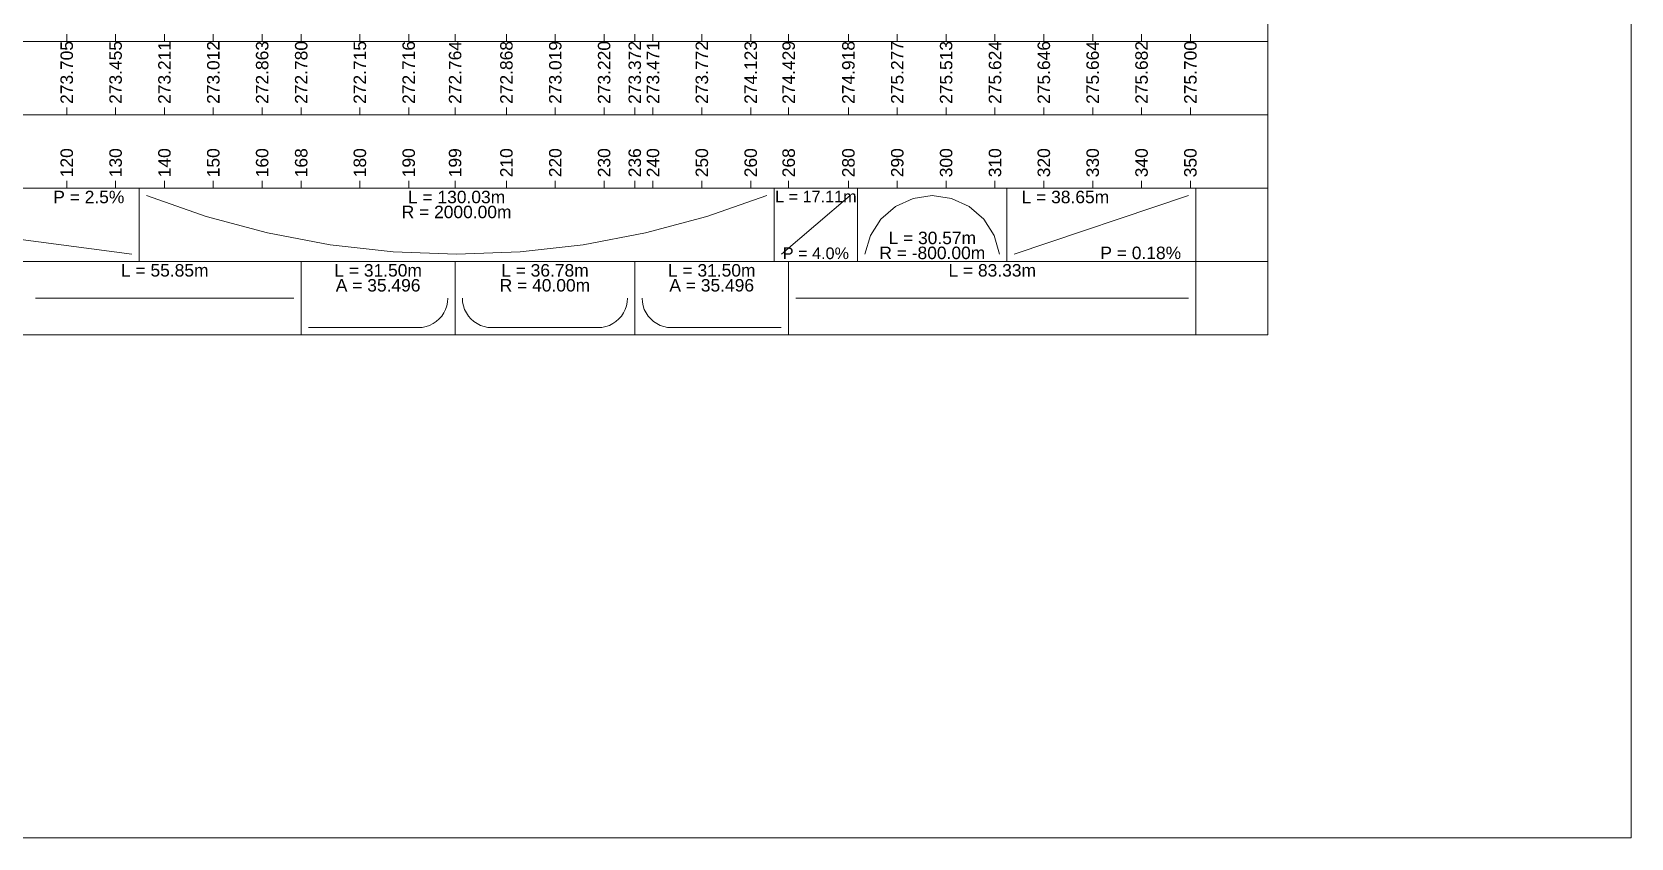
# Model space of a CAD drawing. Extents: x -67 to 3544, y -3197 to 656.
# Drawn here: x 1801.3 to 2128.6, y -50.7 to 114.2 of the extents above; entities that cross this region are included whole.
import ezdxf
from ezdxf.enums import TextEntityAlignment as Align

# ---------------------------------------------------------------- set-up
doc = ezdxf.new("R2010")
doc.units = 0
doc.layers.get('0').update_dxf_attribs({"lineweight": 0})
doc.layers.add('Route - Bretelle de sortie - PL - Cotation', color=7, linetype='Continuous', lineweight=0)
doc.styles.add('CoteTitre', font='arial.ttf', dxfattribs={"height": 0.0017})
doc.styles.add('CoteTitreA', font='arial.ttf', dxfattribs={"height": 0.0017})
doc.styles.add('CoteVertA', font='arial.ttf', dxfattribs={"height": 0.0017})

msp = doc.modelspace()

# ---------------------------------------------------------------- linework, layer by layer
msp.add_lwpolyline([(1528.63489, 364.80074), (2128.64089, 364.80074), (2128.64089, -50.70342), (1528.63489, -50.70342)], close=True)
at = {"flags": 128}
msp.add_lwpolyline([(2054.3083, 127.20613), (2054.3083, 52.20613)], dxfattribs=at)
at = {"layer": 'Route - Bretelle de sortie - PL - Cotation', "color": 7, "linetype": 'Continuous'}
for p, q in [((2054.3083, 112.20613), (1602.96748, 112.20613)), ((2054.3083, 97.20613), (1602.96748, 97.20613)), ((2054.3083, 82.20613), (1602.96748, 82.20613)), ((1808.44873, 83.70613), (1808.44873, 82.20613)), ((1818.44873, 83.70613), (1818.44873, 82.20613)), ((1823.24977, 82.20613), (1823.24977, 67.20613)), ((1828.44873, 83.70613), (1828.44873, 82.20613)), ((1838.44873, 83.70613), (1838.44873, 82.20613)), ((1848.44873, 83.70613), (1848.44873, 82.20613)), ((1856.44316, 83.70613), (1856.44316, 82.20613)), ((1868.44873, 83.70613), (1868.44873, 82.20613)), ((1878.44873, 83.70613), (1878.44873, 82.20613)), ((1887.94316, 83.70613), (1887.94316, 82.20613)), ((1898.44873, 83.70613), (1898.44873, 82.20613)), ((1908.44873, 83.70613), (1908.44873, 82.20613)), ((1918.44873, 83.70613), (1918.44873, 82.20613)), ((1924.72202, 83.70613), (1924.72202, 82.20613)), ((1928.44873, 83.70613), (1928.44873, 82.20613)), ((1938.44873, 83.70613), (1938.44873, 82.20613)), ((1948.44873, 83.70613), (1948.44873, 82.20613)), ((1953.24977, 82.20613), (1953.24977, 67.20613)), ((1956.22202, 83.70613), (1956.22202, 82.20613)), ((1968.44873, 83.70613), (1968.44873, 82.20613)), ((1970.34199, 82.20613), (1970.34199, 67.20613)), ((1978.44873, 83.70613), (1978.44873, 82.20613)), ((1988.44873, 83.70613), (1988.44873, 82.20613)), ((1998.44873, 83.70613), (1998.44873, 82.20613)), ((2000.90421, 82.20613), (2000.90421, 67.20613)), ((2008.44873, 83.70613), (2008.44873, 82.20613)), ((2018.44873, 83.70613), (2018.44873, 82.20613)), ((2028.44873, 83.70613), (2028.44873, 82.20613)), ((2038.44873, 83.70613), (2038.44873, 82.20613)), ((2039.55295, 82.20613), (2039.55295, 52.20613)), ((1821.74977, 68.70613), (1731.85902, 80.70613)), ((1824.74977, 80.70613), (1837.01936, 76.41841)), ((1939.48017, 76.41841), (1951.74976, 80.70613)), ((1954.74977, 68.70613), (1968.84199, 80.70613)), ((1978.07832, 78.48284), (1981.69033, 80.13873)), ((1981.69033, 80.13873), (1985.6231, 80.70613)), ((1985.6231, 80.70613), (1989.55586, 80.13874)), ((1989.55586, 80.13874), (1993.16787, 78.48284)), ((2002.40421, 68.70613), (2038.05295, 80.70613)), ((1837.01936, 76.41841), (1849.57477, 73.05845)), ((1926.92476, 73.05845), (1939.48017, 76.41841)), ((1972.9448, 72.52351), (1975.08168, 75.87349)), ((1975.08168, 75.87349), (1978.07832, 78.48284)), ((1993.16787, 78.48284), (1996.16451, 75.87349)), ((1996.16451, 75.87349), (1998.30139, 72.52351)), ((1849.57477, 73.05845), (1862.34594, 70.645)), ((1914.1536, 70.645), (1926.92476, 73.05845)), ((1971.84199, 68.70613), (1972.9448, 72.52351)), ((1998.30139, 72.52351), (1999.40421, 68.70613)), ((1862.34594, 70.645), (1875.26162, 69.19152)), ((1875.26162, 69.19152), (1888.24977, 68.70613)), ((1888.24977, 68.70613), (1901.23791, 69.19152)), ((1901.23791, 69.19152), (1914.1536, 70.645)), ((2054.3083, 67.20613), (1602.96748, 67.20613)), ((1856.44316, 67.20613), (1856.44316, 52.20613)), ((1887.94316, 67.20613), (1887.94316, 52.20613)), ((1924.72202, 67.20613), (1924.72202, 52.20613)), ((1956.22202, 67.20613), (1956.22202, 52.20613)), ((1854.94316, 59.70613), (1802.09016, 59.70613)), ((1886.39183, 58.92297), (1886.23871, 58.15321)), ((1886.44316, 59.70613), (1886.39183, 58.92297)), ((1889.44316, 59.70613), (1889.49449, 58.92297)), ((1889.49449, 58.92297), (1889.6476, 58.15321)), ((1923.17069, 58.92297), (1923.01758, 58.15321)), ((1923.22202, 59.70613), (1923.17069, 58.92297)), ((1926.22202, 59.70613), (1926.27335, 58.92297)), ((1926.27335, 58.92297), (1926.42647, 58.15321)), ((2038.05295, 59.70613), (1957.72202, 59.70613)), ((1885.20328, 56.05356), (1884.6858, 55.46349)), ((1885.63931, 56.70613), (1885.20328, 56.05356)), ((1885.98643, 57.41003), (1885.63931, 56.70613)), ((1886.23871, 58.15321), (1885.98643, 57.41003)), ((1889.6476, 58.15321), (1889.89988, 57.41003)), ((1889.89988, 57.41003), (1890.24701, 56.70613)), ((1890.24701, 56.70613), (1890.68304, 56.05356)), ((1890.68304, 56.05356), (1891.20052, 55.46349)), ((1921.98214, 56.05356), (1921.46466, 55.46349)), ((1922.41817, 56.70613), (1921.98214, 56.05356)), ((1922.7653, 57.41003), (1922.41817, 56.70613)), ((1923.01758, 58.15321), (1922.7653, 57.41003)), ((1926.42647, 58.15321), (1926.67875, 57.41003)), ((1926.67875, 57.41003), (1927.02587, 56.70613)), ((1927.02587, 56.70613), (1927.4619, 56.05356)), ((1927.4619, 56.05356), (1927.97938, 55.46349)), ((1880.44316, 53.70613), (1857.94316, 53.70613)), ((1881.22632, 53.75746), (1880.44316, 53.70613)), ((1881.99607, 53.91057), (1881.22632, 53.75746)), ((1882.73926, 54.16285), (1881.99607, 53.91057)), ((1883.44316, 54.50998), (1882.73926, 54.16285)), ((1884.09573, 54.94601), (1883.44316, 54.50998)), ((1884.6858, 55.46349), (1884.09573, 54.94601)), ((1891.20052, 55.46349), (1891.79059, 54.94601)), ((1891.79059, 54.94601), (1892.44316, 54.50998)), ((1892.44316, 54.50998), (1893.14706, 54.16285)), ((1893.14706, 54.16285), (1893.89024, 53.91057)), ((1893.89024, 53.91057), (1894.66, 53.75746)), ((1894.66, 53.75746), (1895.44316, 53.70613)), ((1895.44316, 53.70613), (1917.22202, 53.70613)), ((1918.00518, 53.75746), (1917.22202, 53.70613)), ((1918.77494, 53.91057), (1918.00518, 53.75746)), ((1919.51812, 54.16285), (1918.77494, 53.91057)), ((1920.22202, 54.50998), (1919.51812, 54.16285)), ((1920.87459, 54.94601), (1920.22202, 54.50998)), ((1921.46466, 55.46349), (1920.87459, 54.94601)), ((1927.97938, 55.46349), (1928.56945, 54.94601)), ((1928.56945, 54.94601), (1929.22202, 54.50998)), ((1929.22202, 54.50998), (1929.92592, 54.16285)), ((1929.92592, 54.16285), (1930.66911, 53.91057)), ((1930.66911, 53.91057), (1931.43886, 53.75746)), ((1931.43886, 53.75746), (1932.22202, 53.70613)), ((1932.22202, 53.70613), (1954.72202, 53.70613)), ((2054.3083, 52.20613), (1602.96748, 52.20613))]:
    msp.add_line(p, q, dxfattribs=at)
at = {"layer": 'Route - Bretelle de sortie - PL - Cotation', "color": 114, "linetype": 'Continuous'}
for p, q in [((1808.44873, 113.70613), (1808.44873, 112.20613)), ((1818.44873, 113.70613), (1818.44873, 112.20613)), ((1828.44873, 113.70613), (1828.44873, 112.20613)), ((1838.44873, 113.70613), (1838.44873, 112.20613)), ((1848.44873, 113.70613), (1848.44873, 112.20613)), ((1856.44316, 113.70613), (1856.44316, 112.20613)), ((1868.44873, 113.70613), (1868.44873, 112.20613)), ((1878.44873, 113.70613), (1878.44873, 112.20613)), ((1887.94316, 113.70613), (1887.94316, 112.20613)), ((1898.44873, 113.70613), (1898.44873, 112.20613)), ((1908.44873, 113.70613), (1908.44873, 112.20613)), ((1918.44873, 113.70613), (1918.44873, 112.20613)), ((1924.72202, 113.70613), (1924.72202, 112.20613)), ((1928.44873, 113.70613), (1928.44873, 112.20613)), ((1938.44873, 113.70613), (1938.44873, 112.20613)), ((1948.44873, 113.70613), (1948.44873, 112.20613)), ((1956.22202, 113.70613), (1956.22202, 112.20613)), ((1968.44873, 113.70613), (1968.44873, 112.20613)), ((1978.44873, 113.70613), (1978.44873, 112.20613)), ((1988.44873, 113.70613), (1988.44873, 112.20613)), ((1998.44873, 113.70613), (1998.44873, 112.20613)), ((2008.44873, 113.70613), (2008.44873, 112.20613)), ((2018.44873, 113.70613), (2018.44873, 112.20613)), ((2028.44873, 113.70613), (2028.44873, 112.20613)), ((2038.44873, 113.70613), (2038.44873, 112.20613))]:
    msp.add_line(p, q, dxfattribs=at)
at = {"layer": 'Route - Bretelle de sortie - PL - Cotation', "linetype": 'Continuous'}
for p, q in [((1808.44873, 98.70613), (1808.44873, 97.20613)), ((1818.44873, 98.70613), (1818.44873, 97.20613)), ((1828.44873, 98.70613), (1828.44873, 97.20613)), ((1838.44873, 98.70613), (1838.44873, 97.20613)), ((1848.44873, 98.70613), (1848.44873, 97.20613)), ((1856.44316, 98.70613), (1856.44316, 97.20613)), ((1868.44873, 98.70613), (1868.44873, 97.20613)), ((1878.44873, 98.70613), (1878.44873, 97.20613)), ((1887.94316, 98.70613), (1887.94316, 97.20613)), ((1898.44873, 98.70613), (1898.44873, 97.20613)), ((1908.44873, 98.70613), (1908.44873, 97.20613)), ((1918.44873, 98.70613), (1918.44873, 97.20613)), ((1924.72202, 98.70613), (1924.72202, 97.20613)), ((1928.44873, 98.70613), (1928.44873, 97.20613)), ((1938.44873, 98.70613), (1938.44873, 97.20613)), ((1948.44873, 98.70613), (1948.44873, 97.20613)), ((1956.22202, 98.70613), (1956.22202, 97.20613)), ((1968.44873, 98.70613), (1968.44873, 97.20613)), ((1978.44873, 98.70613), (1978.44873, 97.20613)), ((1988.44873, 98.70613), (1988.44873, 97.20613)), ((1998.44873, 98.70613), (1998.44873, 97.20613)), ((2008.44873, 98.70613), (2008.44873, 97.20613)), ((2018.44873, 98.70613), (2018.44873, 97.20613)), ((2028.44873, 98.70613), (2028.44873, 97.20613)), ((2038.44873, 98.70613), (2038.44873, 97.20613))]:
    msp.add_line(p, q, dxfattribs=at)

# ---------------------------------------------------------------- texts
at = {"layer": 'Route - Bretelle de sortie - PL - Cotation', "style": 'CoteVertA'}
for s, p in [('273.705', (1808.44873, 99.45613)), ('273.455', (1818.44873, 99.45613)), ('273.211', (1828.44873, 99.45613)), ('273.012', (1838.44873, 99.45613)), ('272.863', (1848.44873, 99.45613)), ('272.780', (1856.44316, 99.45613)), ('272.715', (1868.44873, 99.45613)), ('272.716', (1878.44873, 99.45613)), ('272.764', (1887.94316, 99.45613)), ('272.868', (1898.44873, 99.45613)), ('273.019', (1908.44873, 99.45613)), ('273.220', (1918.44873, 99.45613)), ('273.372', (1924.72202, 99.45613)), ('273.471', (1928.44873, 99.45613)), ('273.772', (1938.44873, 99.45613)), ('274.123', (1948.44873, 99.45613)), ('274.429', (1956.22202, 99.45613)), ('274.918', (1968.44873, 99.45613)), ('275.277', (1978.44873, 99.45613)), ('275.513', (1988.44873, 99.45613)), ('275.624', (1998.44873, 99.45613)), ('275.646', (2008.44873, 99.45613)), ('275.664', (2018.44873, 99.45613)), ('275.682', (2028.44873, 99.45613)), ('275.700', (2038.44873, 99.45613))]:
    msp.add_text(s, height=2.55, rotation=90, dxfattribs=at).set_placement(p, align=Align.MIDDLE_LEFT)
at = {"layer": 'Route - Bretelle de sortie - PL - Cotation', "color": 7, "style": 'CoteVertA'}
for s, p in [('120', (1808.44873, 84.45613)), ('130', (1818.44873, 84.45613)), ('140', (1828.44873, 84.45613)), ('150', (1838.44873, 84.45613)), ('160', (1848.44873, 84.45613)), ('168', (1856.44316, 84.45613)), ('180', (1868.44873, 84.45613)), ('190', (1878.44873, 84.45613)), ('199', (1887.94316, 84.45613)), ('210', (1898.44873, 84.45613)), ('220', (1908.44873, 84.45613)), ('230', (1918.44873, 84.45613)), ('236', (1924.72202, 84.45613)), ('240', (1928.44873, 84.45613)), ('250', (1938.44873, 84.45613)), ('260', (1948.44873, 84.45613)), ('268', (1956.22202, 84.45613)), ('280', (1968.44873, 84.45613)), ('290', (1978.44873, 84.45613)), ('300', (1988.44873, 84.45613)), ('310', (1998.44873, 84.45613)), ('320', (2008.44873, 84.45613)), ('330', (2018.44873, 84.45613)), ('340', (2028.44873, 84.45613)), ('350', (2038.44873, 84.45613))]:
    msp.add_text(s, height=2.55, rotation=90, dxfattribs=at).set_placement(p, align=Align.MIDDLE_LEFT)
at = {"layer": 'Route - Bretelle de sortie - PL - Cotation', "color": 7, "style": 'CoteTitre'}
msp.add_text('P = 2.5%', height=2.55, dxfattribs=at).set_placement((1820.24977, 81.69613), align=Align.TOP_RIGHT)
at = {"layer": 'Route - Bretelle de sortie - PL - Cotation', "color": 7}
for s, height, style, p in [('R = 2000.00m', 2.55, 'CoteTitre', (1888.24977, 78.63613)), ('L = 130.03m', 2.55, 'CoteTitre', (1888.24977, 81.69613)), ('L = 17.11m', 2.372317, 'CoteTitre', (1961.79588, 81.69613)), ('L = 55.85m', 2.55, 'CoteTitreA', (1828.51666, 66.69613)), ('L = 31.50m', 2.55, 'CoteTitreA', (1872.19316, 66.69613)), ('L = 36.78m', 2.55, 'CoteTitreA', (1906.33259, 66.69613)), ('L = 31.50m', 2.55, 'CoteTitreA', (1940.47202, 66.69613)), ('L = 83.33m', 2.55, 'CoteTitreA', (1997.88748, 66.69613)), ('A = 35.496', 2.55, 'CoteTitreA', (1872.19316, 63.63613)), ('R = 40.00m', 2.55, 'CoteTitreA', (1906.33259, 63.63613)), ('A = 35.496', 2.55, 'CoteTitreA', (1940.47202, 63.63613))]:
    msp.add_text(s, height=height, dxfattribs=dict(at, style=style)).set_placement(p, align=Align.TOP_CENTER)
at = {"layer": 'Route - Bretelle de sortie - PL - Cotation', "color": 7, "style": 'CoteTitre'}
msp.add_text('L = 38.65m', height=2.55, dxfattribs=at).set_placement((2003.90421, 81.69613), align=Align.TOP_LEFT)
for s, height, p in [('L = 30.57m', 2.55, (1985.6231, 70.77613)), ('P = 4.0%', 2.372317, (1961.79588, 67.71613)), ('R = -800.00m', 2.55, (1985.6231, 67.71613))]:
    msp.add_text(s, height=height, dxfattribs=at).set_placement(p, align=Align.CENTER)
msp.add_text('P = 0.18%', height=2.55, dxfattribs=at).set_placement((2036.55295, 67.71613), align=Align.RIGHT)

doc.saveas('drawing.dxf')
